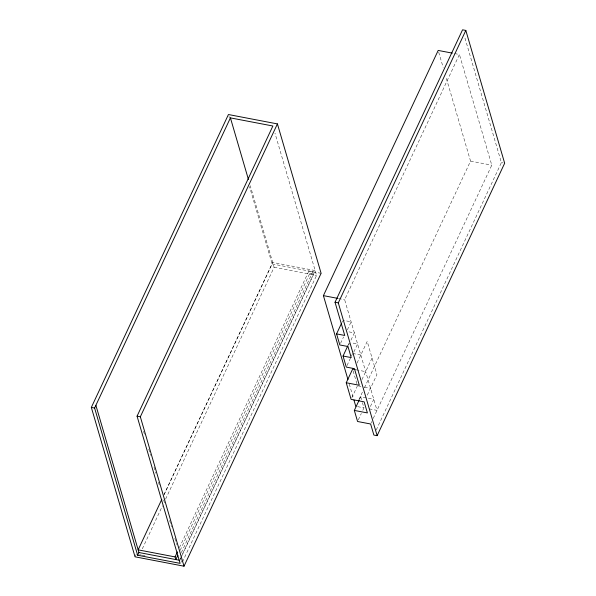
<?xml version="1.0" encoding="UTF-8"?>
<svg xmlns="http://www.w3.org/2000/svg" width="596" height="596" viewBox="0 0 596 596"><rect width="100%" height="100%" fill="white"/><g stroke="black" fill="none" stroke-linecap="round" stroke-linejoin="round"><path stroke-width="0.45" stroke-dasharray="2.98 2.23" d="M163.796 495.067L272.685 262.419L315.15 270.547L181.005 557.141M135.031 556.82L136.216 554.295M164.183 494.546L272.119 263.939L249.493 186.563M142.332 548.827L162.455 505.833M165.614 499.09L274.108 267.291L250.253 185.684M179.396 547.664L308.966 270.845L312.878 271.597L313.652 274.249L181.72 556.12M180.171 550.324L309.741 273.504L308.966 270.845M181.34 552.619L312.878 271.597M180.148 559.48L181.326 556.962M182.428 562.006L316.573 275.412L274.972 133.146M369.17 408.871L377.007 410.368L344.644 299.699L459.419 54.489L453.228 53.305M341.828 322.674L342.581 321.073M340.562 343.356L343.564 336.941M347.364 329.841L351.118 321.833L342.953 320.268M348.302 344.808L349.047 343.207M348.727 344.92L349.48 343.318M350.977 340.107L354.352 332.896L348.004 331.681M347.036 365.49L351.163 356.676M351.536 355.872L352.288 354.27M353.838 351.975L357.593 343.966L351.238 342.752M357.079 363.046L367.203 341.411L376.91 374.616L367.158 395.446M351.841 397.755L357.473 385.731M361.928 379.645L372.06 358.01M358.934 399.566L362.875 391.14M364.454 387.765L470.549 161.099L445.756 76.31M359.582 399.208L360.707 396.802L366.801 397.972M358.315 419.889L361.318 413.475M362.815 410.272L363.94 407.865L361.951 401.056M370.399 406.517L373.774 399.305L367.672 398.135M371.01 423.19L371.755 421.588M373.26 418.385L491.782 165.166L459.419 54.489M376.232 430.014L501.392 162.611L464.642 36.93M501.392 162.611L503.024 162.924M470.549 161.099L491.782 165.166M272.119 263.939L321.11 273.318M309.741 273.504L313.652 274.249M274.108 267.291L316.573 275.412M338.454 298.514L344.644 299.699M352.661 353.473L360.826 355.03M356.103 369.803L365.683 371.636M358.345 385.903L360.952 386.402M364.439 387.065L370.533 388.234M357.593 406.651L363.94 407.865M139.576 554.727L141.379 555.07M142.28 555.241L144.992 555.763M438.708 52.21L443.148 67.385M353.13 370.883L356.959 383.988M360.707 396.802L361.705 400.207M349.256 383.995L353.428 398.277M228.953 116.309L229.467 118.09M143.561 431.288L144.605 434.857M148.776 449.131L150.602 455.374M153.999 466.973L155.824 473.217M158.432 482.142L159.475 485.71M163.647 499.984L164.697 503.553M169.651 520.509L171.477 526.752M174.866 538.352L176.692 544.595M180.61 557.983L181.124 559.748M181.385 560.635L181.817 562.11"/><path stroke-width="0.89" d="M91.337 407.411L228.432 114.529L277.423 123.908L321.11 273.318L184.022 566.2L135.031 556.82L91.337 407.411L94.608 408.037L137.646 555.234L180.111 563.362L137.065 416.164L272.879 126.002L230.421 117.881L94.608 408.037M184.022 566.2L140.336 416.79L277.423 123.908M161.821 499.277L138.145 549.855L175.068 556.917L175.842 559.577L177.809 555.368M137.646 555.234L138.928 552.507L95.881 405.317M175.068 556.917L177.429 551.874M347.945 379.533L323.412 295.631L438.187 50.429L452.342 53.133M341.448 323.472L336.576 333.894L344.741 335.451L335.034 302.254L462.556 29.8L465.826 30.426L504.663 163.23L377.134 435.683L373.871 435.058L370.63 423.994L357.57 421.491L354.329 410.421L359.209 400.005M377.134 435.683L338.297 302.88L465.826 30.426M355.231 369.632L352.616 369.133L346.239 382.759L359.306 385.254L354.449 368.656L346.283 367.091L343.05 356.028L347.922 345.606M323.412 295.631L337.567 298.343M335.034 302.254L338.297 302.88M343.05 356.028L351.215 357.585L347.975 346.522L339.809 344.957L336.576 333.894M354.329 410.421L367.397 412.924L364.156 401.86L351.096 399.357L346.239 382.759M137.065 416.164L140.336 416.79M138.928 552.507L179.754 560.322M353.95 400.058L355.775 406.308M230.421 117.881L248.42 179.441"/></g></svg>
